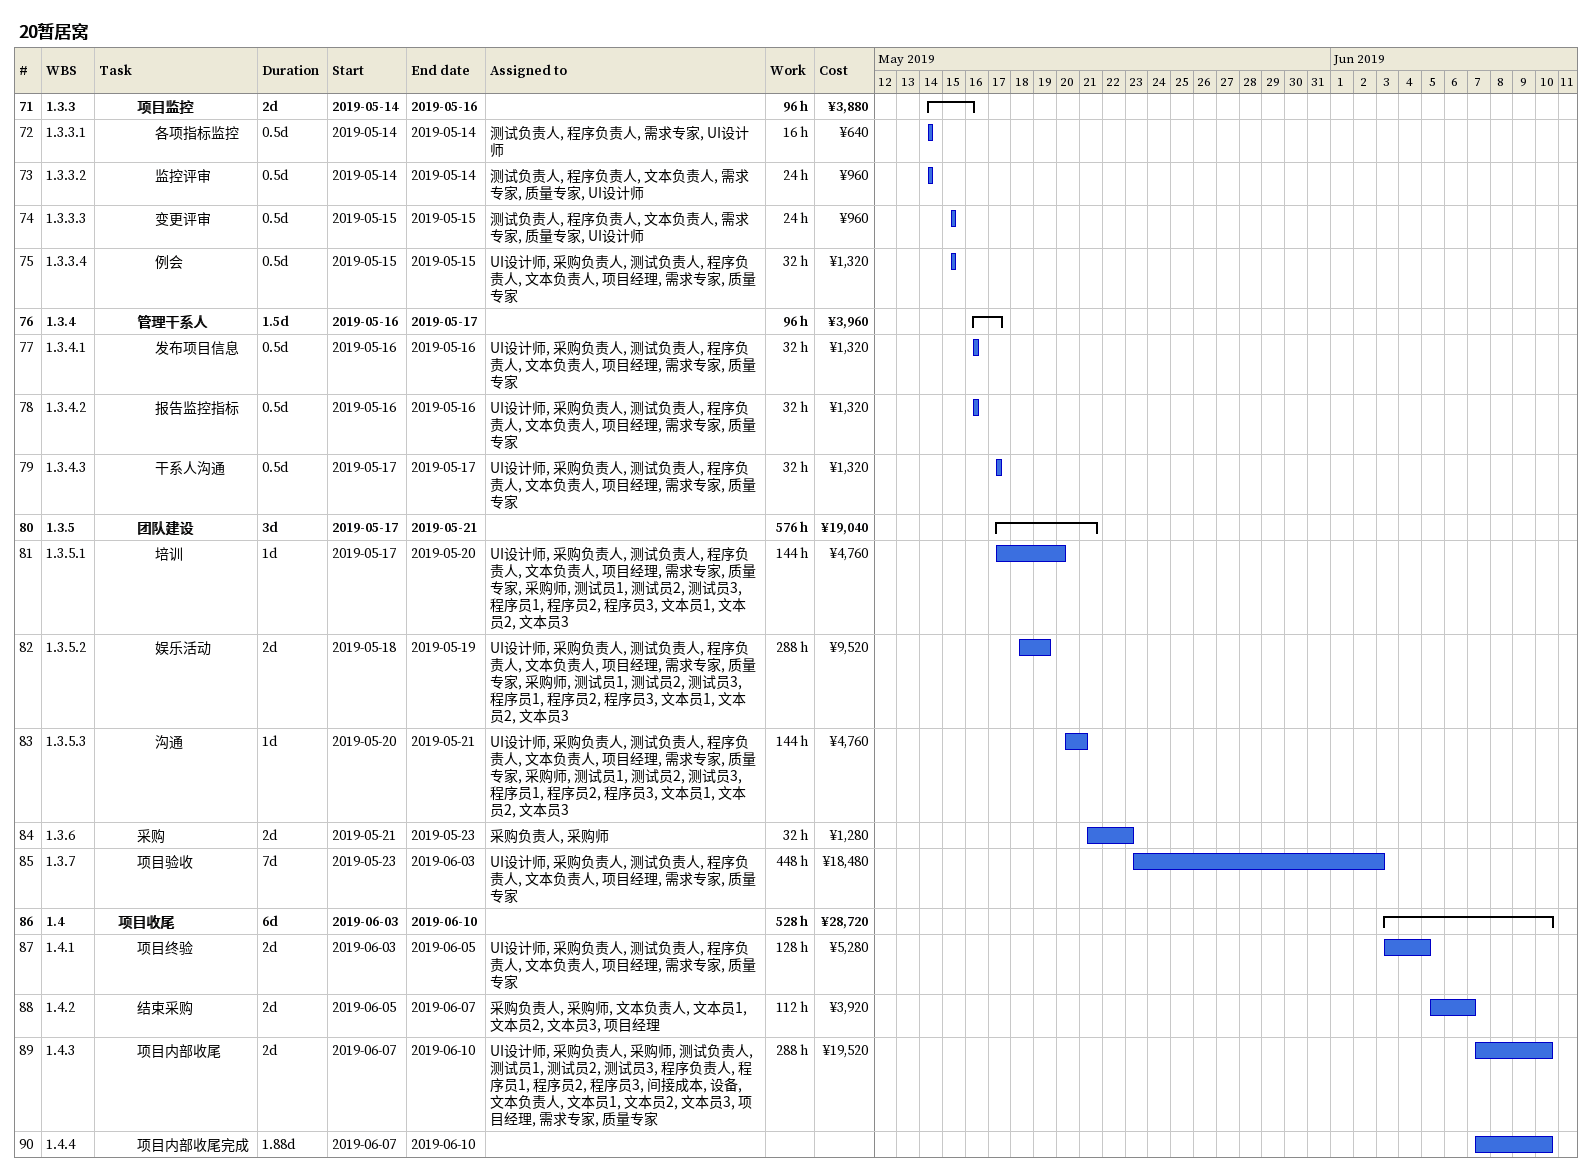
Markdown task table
20暂居窝

| ID | WBS | Task | Duration | Start | Finish | Resources | Work (h) | Cost (¥) |
|---|---|---|---|---|---|---|---|---|
| 71 | 1.3.3 | **项目监控** | 2d | 2019-05-14 | 2019-05-16 |  | 96 | 3880 |
| 72 | 1.3.3.1 | 各项指标监控 | 0.5d | 2019-05-14 | 2019-05-14 | 测试负责人, 程序负责人, 需求专家, UI设计师 | 16 | 640 |
| 73 | 1.3.3.2 | 监控评审 | 0.5d | 2019-05-14 | 2019-05-14 | 测试负责人, 程序负责人, 文本负责人, 需求专家, 质量专家, UI设计师 | 24 | 960 |
| 74 | 1.3.3.3 | 变更评审 | 0.5d | 2019-05-15 | 2019-05-15 | 测试负责人, 程序负责人, 文本负责人, 需求专家, 质量专家, UI设计师 | 24 | 960 |
| 75 | 1.3.3.4 | 例会 | 0.5d | 2019-05-15 | 2019-05-15 | UI设计师, 采购负责人, 测试负责人, 程序负责人, 文本负责人, 项目经理, 需求专家, 质量专家 | 32 | 1320 |
| 76 | 1.3.4 | **管理干系人** | 1.5d | 2019-05-16 | 2019-05-17 |  | 96 | 3960 |
| 77 | 1.3.4.1 | 发布项目信息 | 0.5d | 2019-05-16 | 2019-05-16 | UI设计师, 采购负责人, 测试负责人, 程序负责人, 文本负责人, 项目经理, 需求专家, 质量专家 | 32 | 1320 |
| 78 | 1.3.4.2 | 报告监控指标 | 0.5d | 2019-05-16 | 2019-05-16 | UI设计师, 采购负责人, 测试负责人, 程序负责人, 文本负责人, 项目经理, 需求专家, 质量专家 | 32 | 1320 |
| 79 | 1.3.4.3 | 干系人沟通 | 0.5d | 2019-05-17 | 2019-05-17 | UI设计师, 采购负责人, 测试负责人, 程序负责人, 文本负责人, 项目经理, 需求专家, 质量专家 | 32 | 1320 |
| 80 | 1.3.5 | **团队建设** | 3d | 2019-05-17 | 2019-05-21 |  | 576 | 19040 |
| 81 | 1.3.5.1 | 培训 | 1d | 2019-05-17 | 2019-05-20 | UI设计师, 采购负责人, 测试负责人, 程序负责人, 文本负责人, 项目经理, 需求专家, 质量专家, 采购师, 测试员1, 测试员2, 测试员3, 程序员1, 程序员2, 程序员3, 文本员1, 文本员2, 文本员3 | 144 | 4760 |
| 82 | 1.3.5.2 | 娱乐活动 | 2d | 2019-05-18 | 2019-05-19 | UI设计师, 采购负责人, 测试负责人, 程序负责人, 文本负责人, 项目经理, 需求专家, 质量专家, 采购师, 测试员1, 测试员2, 测试员3, 程序员1, 程序员2, 程序员3, 文本员1, 文本员2, 文本员3 | 288 | 9520 |
| 83 | 1.3.5.3 | 沟通 | 1d | 2019-05-20 | 2019-05-21 | UI设计师, 采购负责人, 测试负责人, 程序负责人, 文本负责人, 项目经理, 需求专家, 质量专家, 采购师, 测试员1, 测试员2, 测试员3, 程序员1, 程序员2, 程序员3, 文本员1, 文本员2, 文本员3 | 144 | 4760 |
| 84 | 1.3.6 | 采购 | 2d | 2019-05-21 | 2019-05-23 | 采购负责人, 采购师 | 32 | 1280 |
| 85 | 1.3.7 | 项目验收 | 7d | 2019-05-23 | 2019-06-03 | UI设计师, 采购负责人, 测试负责人, 程序负责人, 文本负责人, 项目经理, 需求专家, 质量专家 | 448 | 18480 |
| 86 | 1.4 | **项目收尾** | 6d | 2019-06-03 | 2019-06-10 |  | 528 | 28720 |
| 87 | 1.4.1 | 项目终验 | 2d | 2019-06-03 | 2019-06-05 | UI设计师, 采购负责人, 测试负责人, 程序负责人, 文本负责人, 项目经理, 需求专家, 质量专家 | 128 | 5280 |
| 88 | 1.4.2 | 结束采购 | 2d | 2019-06-05 | 2019-06-07 | 采购负责人, 采购师, 文本负责人, 文本员1, 文本员2, 文本员3, 项目经理 | 112 | 3920 |
| 89 | 1.4.3 | 项目内部收尾 | 2d | 2019-06-07 | 2019-06-10 | UI设计师, 采购负责人, 采购师, 测试负责人, 测试员1, 测试员2, 测试员3, 程序负责人, 程序员1, 程序员2, 程序员3, 间接成本, 设备, 文本负责人, 文本员1, 文本员2, 文本员3, 项目经理, 需求专家, 质量专家 | 288 | 19520 |
| 90 | 1.4.4 | 项目内部收尾完成 | 1.88d | 2019-06-07 | 2019-06-10 |  |  |  |
